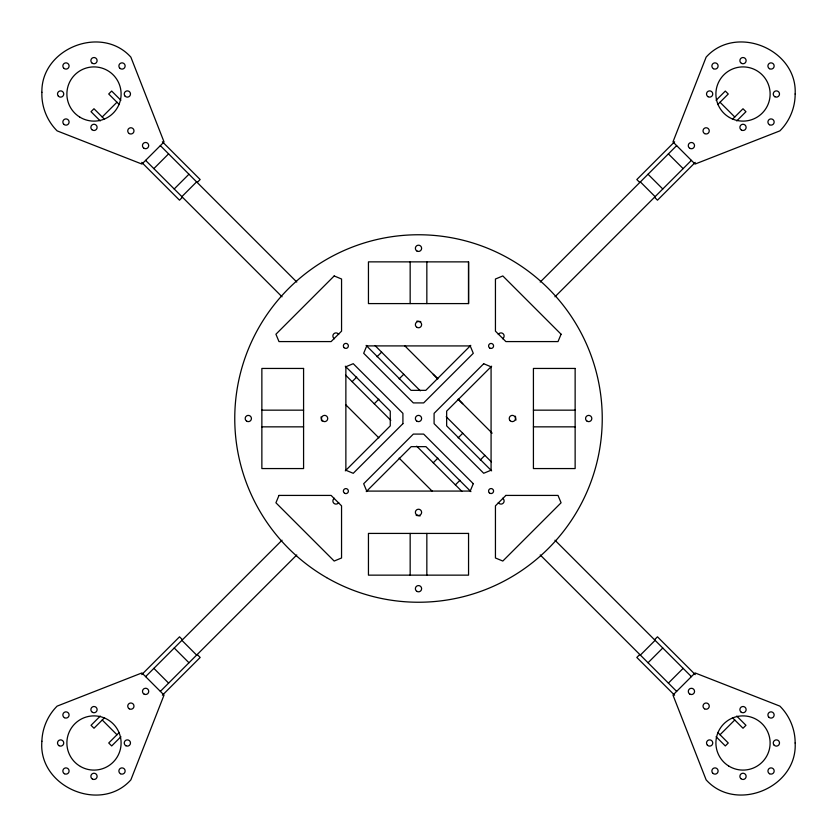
<?xml version="1.0" encoding="UTF-8"?>
<svg xmlns="http://www.w3.org/2000/svg" width="837" height="837" viewBox="0 0 837 837"><rect width="100%" height="100%" fill="white"/><g stroke="black" fill="none" stroke-linecap="round" stroke-linejoin="round"><path stroke-width="1.26" d="M468.553 303.59L468.553 261.876L368.447 261.866L368.447 303.59L468.553 303.59L468.553 261.866M102.208 116.981L116.96 102.229M153.851 168.614L168.593 153.862M174.201 188.974L188.953 174.222M181.87 196.632L196.611 181.88M182.456 197.229L179.505 200.179L141.715 162.378M197.208 182.476L200.158 179.526L162.368 141.735M352.136 381.651L356.74 377.048M377.016 356.761L381.62 352.157M374.254 403.769L378.868 399.165M399.144 378.879L403.748 374.275M100.262 716.074L91.045 725.292L93.995 728.242L104.531 717.707M141.735 674.601L179.526 636.811L182.476 639.761M345.294 470.854L390.272 425.876L390.262 411.134L345.294 366.198M470.771 345.357L425.803 390.345L411.051 390.345L366.114 345.378M674.612 141.756L636.821 179.547L639.771 182.497M716.095 100.273L725.313 91.055L728.263 94.006L717.727 104.541M145.607 676.631L282.027 540.21M540.221 282.048L676.641 145.628M119.272 732.459L108.737 742.994L111.687 745.945L120.905 736.727M160.359 691.372L296.779 554.952M554.973 296.79L691.393 160.369M732.469 119.293L743.005 108.758L745.955 111.708L736.738 120.926M162.388 695.244L200.179 657.453L197.229 654.503M491.633 366.198L446.655 411.134L446.655 425.876L491.633 470.854M695.265 162.399L657.474 200.189L654.524 197.239M366.25 491.622L411.197 446.655L425.949 446.655L470.917 491.643M433.263 462.756L437.866 458.142M458.142 437.866L462.746 433.252M455.38 484.874L459.994 480.26M480.271 459.984L484.874 455.37M639.771 654.503L636.821 657.453L674.612 695.244M654.524 639.761L657.474 636.811L695.265 674.601M640.368 655.099L655.109 640.347M648.026 662.758L662.778 648.016M668.386 683.118L683.138 668.365M720.019 734.75L734.771 720.008M261.866 410.161L303.58 410.161M533.42 410.161L575.134 410.161M261.866 426.849L303.58 426.849M533.42 426.849L575.134 426.849M416.92 321.084L420.791 321.607M416.198 515.404L420.08 515.937M462.735 403.748L458.121 399.155L492.146 433.158M720.019 102.25L734.771 116.992M668.386 153.882L683.138 168.635M648.026 174.242L662.778 188.984M640.368 181.901L655.109 196.653M404.669 345.702L437.856 378.879L433.252 374.275M375.049 345.587L420.32 390.837M446.184 416.69L491.445 461.94M120.884 100.262L111.666 91.045L108.716 93.985L119.262 104.531M736.738 716.074L745.955 725.292L743.005 728.242L732.469 717.707M160.338 145.607L296.779 282.048M554.973 540.21L691.393 676.631M104.51 119.272L93.974 108.737L91.024 111.687L100.241 120.905M145.586 160.359L282.027 296.79M540.221 554.952L676.641 691.372M717.727 732.459L728.263 742.994L725.313 745.945L716.095 736.727M345.555 375.081L390.816 420.331M416.69 446.184L461.951 491.434M345.671 404.679L378.858 437.866M399.144 458.132L432.331 491.319M181.891 640.347L196.632 655.099M174.222 648.016L188.974 662.758M153.862 668.365L168.614 683.118M102.229 720.008L116.981 734.75M515.425 416.198L515.958 420.08M321.042 416.931L321.565 420.812M426.839 261.876L426.839 303.59M426.839 533.431L426.839 575.145M410.161 261.876L410.161 303.59M410.161 533.431L410.161 575.145M334.434 338.734A3.128 3.128 0 0 1 333.785 333.817A3.128 3.128 0 0 1 338.713 334.465M502.566 498.266A3.128 3.128 0 0 1 503.215 503.183A3.128 3.128 0 0 1 498.287 502.535M338.713 502.545A3.128 3.128 0 0 1 333.796 503.194A3.128 3.128 0 0 1 334.444 498.266M498.287 334.465A3.128 3.128 0 0 1 503.215 333.817A3.128 3.128 0 0 1 502.566 338.734M41.881 92.3C41.358 106.54 47.008 120.852 57.125 130.875L141.924 164.062L164.042 141.934L130.865 57.136C101.497 24.493 40.992 48.4 41.881 92.3M41.881 741.289C37.916 786.623 100.471 813.752 130.865 779.864L164.042 695.066L141.924 672.938L57.125 706.125C47.835 715.353 42.268 728.19 41.881 741.289M795.15 94.006C795.202 107.68 789.584 121.25 779.875 130.875L695.076 164.062L672.958 141.934L706.135 57.136C736.005 23.875 797.546 49.362 795.15 94.006M795.15 742.994C797.546 787.638 736.005 813.125 706.135 779.864L672.958 695.066L695.076 672.938L779.875 706.125C789.584 715.75 795.202 729.32 795.15 742.994M278.983 495.42L275.928 502.796L334.172 561.041L341.548 557.986L341.548 505.841L331.117 495.42L278.983 495.42M366.742 345.901L363.687 353.277L413.332 402.911L423.668 402.911L473.282 353.308L470.227 345.932L366.742 345.901M473.282 483.681L470.227 491.068L366.732 491.099L363.676 483.734L413.342 434.089L423.658 434.089L473.282 483.681M561.083 334.214L558.028 341.58L505.883 341.58L495.441 331.149L495.441 279.014L502.817 275.959L561.083 334.214M334.183 275.959L275.928 334.214L278.983 341.58L331.117 341.58L341.559 331.149L341.559 279.014L334.183 275.959M402.911 423.658L353.245 473.303L345.869 470.248L345.869 366.752L353.245 363.697L402.911 413.342L402.911 423.658M483.702 363.75L434.089 413.342L434.089 423.658L483.702 473.261L491.078 470.206L491.078 366.805L483.702 363.75M505.872 495.42L495.441 505.841L495.441 557.986L502.817 561.041L561.072 502.796L558.017 495.42L505.872 495.42M303.58 368.447L261.866 368.447L261.866 468.563L303.58 468.563L303.58 368.447M575.134 368.447L533.42 368.447L533.42 468.563L575.134 468.563L575.134 368.447M468.553 533.431L368.447 533.42L368.447 575.145L468.553 575.145L468.553 533.42M587.124 421.22A3.128 3.128 0 0 0 591.822 418.51A3.128 3.128 0 0 0 587.124 415.801A3.128 3.128 0 0 0 587.124 421.22M416.931 251.027A3.128 3.128 0 0 0 421.628 248.317A3.128 3.128 0 0 0 416.931 245.607A3.128 3.128 0 0 0 416.931 251.027M246.748 421.22A3.128 3.128 0 0 0 251.435 418.51A3.128 3.128 0 0 0 246.748 415.801A3.128 3.128 0 0 0 246.748 421.22M416.931 591.403A3.128 3.128 0 0 0 421.628 588.693A3.128 3.128 0 0 0 416.931 585.984A3.128 3.128 0 0 0 416.931 591.403M741.446 130.091A3.128 3.128 0 0 0 746.133 127.381A3.128 3.128 0 0 0 741.446 124.671A3.128 3.128 0 0 0 741.446 130.091M713.427 68.697A3.128 3.128 0 0 0 718.115 65.987A3.128 3.128 0 0 0 713.427 63.277A3.128 3.128 0 0 0 713.427 68.697M741.446 63.35A3.128 3.128 0 0 0 746.133 60.641A3.128 3.128 0 0 0 741.446 57.931A3.128 3.128 0 0 0 741.446 63.35M729.456 117.494A27.119 27.119 0 0 0 770.124 94.006A27.119 27.119 0 0 0 729.456 70.528A27.119 27.119 0 0 0 729.456 117.494M774.811 96.715A3.128 3.128 0 0 0 779.509 94.006A3.128 3.128 0 0 0 774.811 91.296A3.128 3.128 0 0 0 774.811 96.715M708.071 96.715A3.128 3.128 0 0 0 712.768 94.006A3.128 3.128 0 0 0 708.071 91.296A3.128 3.128 0 0 0 708.071 96.715M769.465 124.734A3.128 3.128 0 0 0 774.162 122.035A3.128 3.128 0 0 0 769.465 119.325A3.128 3.128 0 0 0 769.465 124.734M769.465 68.697A3.128 3.128 0 0 0 774.162 65.987A3.128 3.128 0 0 0 769.465 63.277A3.128 3.128 0 0 0 769.465 68.697M704.576 133.585A3.128 3.128 0 0 0 709.263 130.875A3.128 3.128 0 0 0 704.576 128.166A3.128 3.128 0 0 0 704.576 133.585M689.824 148.337A3.128 3.128 0 0 0 694.522 145.628A3.128 3.128 0 0 0 689.824 142.918A3.128 3.128 0 0 0 689.824 148.337M707.422 745.202A3.128 3.128 0 0 0 712.664 743.8A3.128 3.128 0 0 0 708.824 739.971A3.128 3.128 0 0 0 707.422 745.202M768.816 717.183A3.128 3.128 0 0 0 774.047 715.781A3.128 3.128 0 0 0 770.218 711.952A3.128 3.128 0 0 0 768.816 717.183M774.162 745.202A3.128 3.128 0 0 0 779.404 743.8A3.128 3.128 0 0 0 775.564 739.971A3.128 3.128 0 0 0 774.162 745.202M728.692 766.012A27.119 27.119 0 0 0 770.103 743.884A27.119 27.119 0 0 0 730.23 719.077A27.119 27.119 0 0 0 728.692 766.012M740.797 778.577A3.128 3.128 0 0 0 746.029 777.175A3.128 3.128 0 0 0 742.199 773.336A3.128 3.128 0 0 0 740.797 778.577M740.797 711.837A3.128 3.128 0 0 0 746.029 710.435A3.128 3.128 0 0 0 742.199 706.595A3.128 3.128 0 0 0 740.797 711.837M712.779 773.221A3.128 3.128 0 0 0 718.01 771.819A3.128 3.128 0 0 0 714.181 767.989A3.128 3.128 0 0 0 712.779 773.221M769.496 773.712A3.128 3.128 0 0 0 774.183 771.003A3.128 3.128 0 0 0 769.496 768.293A3.128 3.128 0 0 0 769.496 773.712M704.576 708.834A3.128 3.128 0 0 0 709.263 706.125A3.128 3.128 0 0 0 704.576 703.415A3.128 3.128 0 0 0 704.576 708.834M689.866 694.124A3.128 3.128 0 0 0 694.553 691.414A3.128 3.128 0 0 0 689.866 688.705A3.128 3.128 0 0 0 689.866 694.124M92.426 712.329A3.128 3.128 0 0 0 97.123 709.619A3.128 3.128 0 0 0 92.426 706.909A3.128 3.128 0 0 0 92.426 712.329M120.444 773.723A3.128 3.128 0 0 0 125.142 771.013A3.128 3.128 0 0 0 120.444 768.303A3.128 3.128 0 0 0 120.444 773.723M92.426 779.069A3.128 3.128 0 0 0 97.123 776.359A3.128 3.128 0 0 0 92.426 773.65A3.128 3.128 0 0 0 92.426 779.069M80.436 766.472A27.119 27.119 0 0 0 121.103 742.994A27.119 27.119 0 0 0 80.436 719.506A27.119 27.119 0 0 0 80.436 766.472M59.061 745.704A3.128 3.128 0 0 0 63.748 742.994A3.128 3.128 0 0 0 59.061 740.285A3.128 3.128 0 0 0 59.061 745.704M125.801 745.704A3.128 3.128 0 0 0 130.488 742.994A3.128 3.128 0 0 0 125.801 740.285A3.128 3.128 0 0 0 125.801 745.704M64.407 717.675A3.128 3.128 0 0 0 69.094 714.965A3.128 3.128 0 0 0 64.407 712.266A3.128 3.128 0 0 0 64.407 717.675M64.407 773.723A3.128 3.128 0 0 0 69.094 771.013A3.128 3.128 0 0 0 64.407 768.303A3.128 3.128 0 0 0 64.407 773.723M129.296 708.834A3.128 3.128 0 0 0 133.993 706.125A3.128 3.128 0 0 0 129.296 703.415A3.128 3.128 0 0 0 129.296 708.834M144.048 694.082A3.128 3.128 0 0 0 148.735 691.372A3.128 3.128 0 0 0 144.048 688.663A3.128 3.128 0 0 0 144.048 694.082M125.152 96.224A3.128 3.128 0 0 0 130.384 94.822A3.128 3.128 0 0 0 126.554 90.982A3.128 3.128 0 0 0 125.152 96.224M63.758 124.242A3.128 3.128 0 0 0 68.99 122.84A3.128 3.128 0 0 0 65.16 119.011A3.128 3.128 0 0 0 63.758 124.242M58.412 96.224A3.128 3.128 0 0 0 63.643 94.822A3.128 3.128 0 0 0 59.814 90.982A3.128 3.128 0 0 0 58.412 96.224M79.672 117.034A27.119 27.119 0 0 0 121.093 94.895A27.119 27.119 0 0 0 81.21 70.099A27.119 27.119 0 0 0 79.672 117.034M91.777 62.848A3.128 3.128 0 0 0 97.008 61.446A3.128 3.128 0 0 0 93.179 57.617A3.128 3.128 0 0 0 91.777 62.848M91.777 129.589A3.128 3.128 0 0 0 97.008 128.187A3.128 3.128 0 0 0 93.179 124.357A3.128 3.128 0 0 0 91.777 129.589M119.796 68.195A3.128 3.128 0 0 0 125.037 66.793A3.128 3.128 0 0 0 121.198 62.963A3.128 3.128 0 0 0 119.796 68.195M63.758 68.195A3.128 3.128 0 0 0 68.99 66.793A3.128 3.128 0 0 0 65.16 62.963A3.128 3.128 0 0 0 63.758 68.195M129.296 133.585A3.128 3.128 0 0 0 133.993 130.875A3.128 3.128 0 0 0 129.296 128.166A3.128 3.128 0 0 0 129.296 133.585M144.006 148.295A3.128 3.128 0 0 0 148.704 145.586A3.128 3.128 0 0 0 144.006 142.876A3.128 3.128 0 0 0 144.006 148.295M326.629 577.624A183.742 183.742 0 0 0 602.242 418.5A183.742 183.742 0 0 0 326.629 259.376A183.742 183.742 0 0 0 326.629 577.624M416.931 421.21A3.128 3.128 0 0 0 421.628 418.5A3.128 3.128 0 0 0 416.931 415.79A3.128 3.128 0 0 0 416.931 421.21M489.833 348.108A2.501 2.501 0 0 0 493.579 345.943A2.501 2.501 0 0 0 489.833 343.777A2.501 2.501 0 0 0 489.833 348.108M344.101 347.669A2.501 2.501 0 0 0 348.286 346.539A2.501 2.501 0 0 0 345.221 343.473A2.501 2.501 0 0 0 344.101 347.669M344.624 493.275A2.501 2.501 0 0 0 348.38 491.11A2.501 2.501 0 0 0 344.624 488.934A2.501 2.501 0 0 0 344.624 493.275M489.31 492.826A2.501 2.501 0 0 0 493.495 491.706A2.501 2.501 0 0 0 490.43 488.641A2.501 2.501 0 0 0 489.31 492.826M323.03 421.21A3.128 3.128 0 0 0 327.727 418.5A3.128 3.128 0 0 0 323.03 415.79A3.128 3.128 0 0 0 323.03 421.21M416.931 515.069A3.128 3.128 0 0 0 421.628 512.359A3.128 3.128 0 0 0 416.931 509.649A3.128 3.128 0 0 0 416.931 515.069M510.141 420.708A3.128 3.128 0 0 0 515.372 419.306A3.128 3.128 0 0 0 511.543 415.476A3.128 3.128 0 0 0 510.141 420.708M416.931 327.351A3.128 3.128 0 0 0 421.628 324.641A3.128 3.128 0 0 0 416.931 321.931A3.128 3.128 0 0 0 416.931 327.351"/></g></svg>
